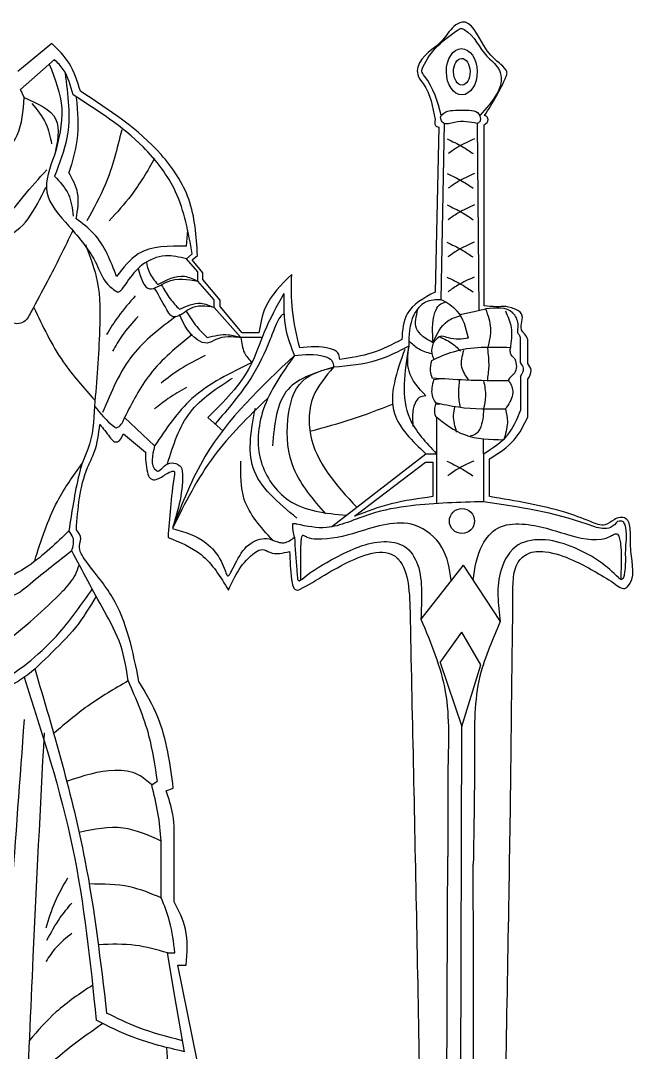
# Model space of a CAD drawing. Header units: millimetres. Extents: x -59 to 46, y -7 to 137.
# Drawn here: x 16.4 to 46.2, y 77.6 to 127.7 of the extents above; entities that cross this region are included whole.
import ezdxf

# ---------------------------------------------------------------- set-up
doc = ezdxf.new("R2010")
doc.units = ezdxf.units.MM

msp = doc.modelspace()

# ---------------------------------------------------------------- linework, layer by layer
at = {"color": 7, "linetype": 'Continuous'}
for p, q in [((17.865, 126.558), (16.224, 125.191)), ((17.995, 125.779), (16.354, 124.328)), ((16.52, 123.929), (16.354, 124.328)), ((36.634, 122.485), (36.46, 114.488)), ((36.76, 114.116), (36.909, 122.676)), ((38.5, 122.676), (38.58, 113.597)), ((38.842, 113.817), (38.842, 122.606)), ((24.401, 116.708), (24.458, 117.497)), ((24.401, 116.099), (24.678, 116.344)), ((24.672, 116.051), (24.934, 116.269)), ((24.955, 115.473), (24.401, 116.099)), ((25.196, 115.421), (24.672, 116.051)), ((24.955, 115.015), (24.955, 115.473)), ((25.196, 115.094), (25.196, 115.421)), ((25.749, 114.116), (24.955, 115.015)), ((26.037, 114.085), (25.196, 115.094)), ((25.749, 113.739), (25.749, 114.116)), ((27.038, 112.281), (25.749, 113.739)), ((26.037, 113.786), (26.037, 114.085)), ((27.098, 112.513), (26.037, 113.786)), ((28.101, 112.281), (27.038, 112.281)), ((27.911, 112.513), (27.098, 112.513)), ((40.606, 111.059), (40.606, 112.281)), ((40.96, 111.022), (40.96, 112.178)), ((36.76, 110.276), (36.387, 110.221)), ((40.606, 110.393), (40.606, 108.742)), ((40.96, 108.425), (40.96, 110.251)), ((36.7, 109.041), (36.471, 109.041)), ((21.398, 108.401), (22.855, 107.016)), ((25.438, 108.401), (26.184, 107.734)), ((36.532, 108.372), (36.532, 104.227)), ((21.336, 107.609), (22.403, 106.715)), ((38.812, 106.638), (38.812, 107.383)), ((31.442, 103.098), (36.003, 106.638)), ((32.556, 103.608), (35.995, 106.232)), ((35.995, 106.232), (36.347, 106.232)), ((36.003, 106.638), (36.532, 106.638)), ((36.347, 106.232), (36.347, 104.553)), ((38.812, 106.638), (38.812, 104.309)), ((39.098, 104.553), (39.098, 106.385)), ((37.823, 101.234), (35.772, 98.6)), ((37.823, 101.234), (39.623, 98.484)), ((36.7, 96.505), (37.762, 97.975)), ((38.684, 96.389), (37.762, 97.975)), ((36.7, 96.505), (37.762, 93.391)), ((37.762, 93.391), (38.684, 96.389)), ((37.58, 35.892), (37.762, 93.391)), ((22.715, 90.558), (22.97, 90.736)), ((23.411, 90.272), (23.759, 90.407)), ((23.176, 85.072), (23.176, 87.829)), ((23.803, 84.883), (23.803, 87.598)), ((23.477, 82.4), (23.834, 82.4)), ((24.917, 77.181), (23.974, 81.811)), ((23.974, 81.811), (24.386, 81.811)), ((23.716, 74.033), (23.44, 77.794))]:
    msp.add_line(p, q, dxfattribs=at)
at = {"color": 7, "linetype": 'Continuous', "flags": 128}
for points in [[(37.659, 113.39), (38.357, 113.547), (38.906, 113.67)], [(24.296, 77.604), (23.837, 80.289), (23.477, 82.4)]]:
    msp.add_lwpolyline(points, dxfattribs=at)
at = {"color": 7, "linetype": 'Continuous'}
msp.add_circle((37.762, 103.369), 0.609, dxfattribs=at)
for major_axis, ratio in [((-0.011, 1.123), 0.666325), ((-0.011, 0.648), 0.620334)]:
    msp.add_ellipse((37.753, 125.183), major_axis=major_axis, ratio=ratio, dxfattribs=at)
for points, knots in [([(38.861, 123.064), (39.242, 123.668), (39.649, 124.314), (39.97, 125.114), (39.859, 125.373), (39.378, 125.738), (38.725, 126.436), (38.139, 127.871), (37.212, 127.317), (36.747, 126.416), (35.626, 125.928), (35.576, 124.98), (36.203, 124.266), (36.348, 123.478), (36.46, 122.864)], [0, 0, 0, 0, 0.189872, 0.203309, 0.216736, 0.259376, 0.357284, 0.493163, 0.532434, 0.606991, 0.763117, 0.794135, 0.839523, 1, 1, 1, 1]), ([(36.76, 123.068), (36.58, 123.725), (36.376, 124.468), (35.768, 125.188), (36.2, 126.17), (36.876, 126.767), (37.723, 127.315), (38.374, 126.972), (38.681, 126.082), (39.452, 125.534), (39.917, 124.493), (39.242, 123.744), (38.625, 123.058)], [0, 0, 0, 0, 0.1995763, 0.2256081, 0.2454002, 0.4855575, 0.4999457, 0.5152348, 0.678888, 0.7569911, 0.7775866, 1, 1, 1, 1]), ([(19.255, 124.241), (19.108, 124.718), (18.834, 125.608), (18.171, 126.257), (17.865, 126.558)], [0, 0, 0, 0, 0.537117, 1, 1, 1, 1]), ([(18.899, 124.057), (18.783, 124.496), (18.612, 125.148), (18.147, 125.623), (17.995, 125.779)], [0, 0, 0, 0, 0.672598, 1, 1, 1, 1]), ([(17.738, 125.551), (18.02, 124.839), (18.592, 123.394), (18.195, 121.889), (17.994, 121.126)], [0, 0, 0, 0, 0.4925354, 1, 1, 1, 1]), ([(18.508, 125.128), (18.649, 124.059), (18.876, 122.331), (18.237, 120.728), (17.994, 120.118)], [0, 0, 0, 0, 0.618838, 1, 1, 1, 1]), ([(24.934, 116.269), (24.874, 117.2), (24.759, 118.996), (22.773, 121.945), (20.654, 123.327), (19.255, 124.241)], [0, 0, 0, 0, 0.267645, 0.516099, 1, 1, 1, 1]), ([(14.559, 120.417), (15.211, 120.921), (16.383, 121.825), (16.478, 123.283), (16.52, 123.929)], [0, 0, 0, 0, 0.556715, 1, 1, 1, 1]), ([(16.52, 123.929), (17.174, 123.644), (18.435, 123.094), (18.137, 121.765), (17.994, 121.126)], [0, 0, 0, 0, 0.518545, 1, 1, 1, 1]), ([(19.051, 123.929), (19.112, 123.23), (19.219, 121.994), (18.854, 120.812), (18.695, 120.298)], [0, 0, 0, 0, 0.565209, 1, 1, 1, 1]), ([(24.678, 116.344), (24.491, 117.382), (24.143, 119.313), (22.048, 122.053), (20.094, 123.296), (18.899, 124.057)], [0, 0, 0, 0, 0.311192, 0.578518, 1, 1, 1, 1]), ([(16.896, 123.642), (17.153, 123.334), (17.635, 122.755), (17.784, 122.019), (17.853, 121.676)], [0, 0, 0, 0, 0.533539, 1, 1, 1, 1]), ([(38.5, 122.676), (38.55, 122.696), (38.648, 122.736), (38.669, 122.934), (38.53, 123.362), (37.666, 123.288), (36.974, 123.338), (36.717, 123.013), (36.727, 122.86), (36.899, 122.569), (37.627, 122.843), (38.152, 122.742), (38.5, 122.676)], [0, 0, 0, 0, 0.033427, 0.065953, 0.120219, 0.316304, 0.532347, 0.555265, 0.579553, 0.630344, 0.755151, 1, 1, 1, 1]), ([(36.46, 122.864), (36.44, 122.755), (36.408, 122.574), (36.569, 122.511), (36.634, 122.485)], [0, 0, 0, 0, 0.602913, 1, 1, 1, 1]), ([(38.842, 122.606), (38.941, 122.683), (39.075, 122.788), (38.998, 122.997), (38.912, 123.039), (38.861, 123.064)], [0, 0, 0, 0, 0.537182, 0.725278, 1, 1, 1, 1]), ([(21.256, 122.355), (21.034, 121.452), (20.654, 119.911), (19.889, 118.523), (19.572, 117.949)], [0, 0, 0, 0, 0.58593, 1, 1, 1, 1]), ([(37.046, 121.921), (37.294, 121.803), (37.732, 121.594), (38.135, 121.325), (38.31, 121.209)], [0, 0, 0, 0, 0.5666893, 1, 1, 1, 1]), ([(38.366, 121.921), (38.094, 121.799), (37.649, 121.6), (37.253, 121.318), (37.099, 121.209)], [0, 0, 0, 0, 0.6120396, 1, 1, 1, 1]), ([(17.994, 121.126), (17.758, 120.511), (17.268, 119.232), (18.818, 117.58), (19.932, 116.255), (20.398, 114.931), (20.882, 114.596), (21.049, 114.481)], [0, 0, 0, 0, 0.233993, 0.487041, 0.777299, 0.923363, 1, 1, 1, 1]), ([(22.855, 120.972), (22.497, 120.356), (21.865, 119.272), (21.017, 118.348), (20.65, 117.949)], [0, 0, 0, 0, 0.567653, 1, 1, 1, 1]), ([(8.858, 120.258), (10.399, 119.515), (12.393, 118.554), (15.449, 117.726), (16.511, 119.222), (17.244, 120.005), (17.629, 120.417)], [0, 0, 0, 0, 0.52266, 0.676361, 0.829549, 1, 1, 1, 1]), ([(19.051, 118.048), (19.122, 118.47), (19.256, 119.263), (18.874, 119.968), (18.695, 120.298)], [0, 0, 0, 0, 0.531063, 1, 1, 1, 1]), ([(37.045, 120.241), (37.293, 120.123), (37.731, 119.914), (38.134, 119.645), (38.309, 119.528)], [0, 0, 0, 0, 0.56669, 1, 1, 1, 1]), ([(38.366, 120.241), (38.093, 120.119), (37.649, 119.92), (37.252, 119.638), (37.098, 119.528)], [0, 0, 0, 0, 0.612039, 1, 1, 1, 1]), ([(17.994, 120.118), (18.256, 119.837), (18.769, 119.288), (18.856, 118.543), (18.899, 118.179)], [0, 0, 0, 0, 0.510894, 1, 1, 1, 1]), ([(9.082, 119.551), (10.5, 118.989), (12.376, 118.247), (14.415, 117.119), (16.362, 117.096), (17.04, 118.485), (17.575, 119.581)], [0, 0, 0, 0, 0.45436, 0.600658, 0.685133, 1, 1, 1, 1]), ([(37.047, 118.714), (37.296, 118.596), (37.733, 118.387), (38.137, 118.118), (38.311, 118.001)], [0, 0, 0, 0, 0.566692, 1, 1, 1, 1]), ([(38.368, 118.714), (38.096, 118.592), (37.651, 118.393), (37.254, 118.111), (37.1, 118.001)], [0, 0, 0, 0, 0.6120375, 1, 1, 1, 1]), ([(21.007, 115.241), (20.72, 115.996), (20.295, 117.114), (19.356, 117.819), (19.051, 118.048)], [0, 0, 0, 0, 0.675444, 1, 1, 1, 1]), ([(18.899, 117.497), (18.484, 116.65), (17.82, 115.296), (17.032, 113.846), (16.577, 112.983), (15.977, 112.904), (15.53, 113.33), (14.675, 113.987), (12.547, 115.742), (10.311, 116.845), (8.656, 117.661)], [0, 0, 0, 0, 0.195975, 0.313126, 0.358521, 0.384153, 0.426987, 0.4792, 0.614543, 1, 1, 1, 1]), ([(19.496, 116.797), (19.722, 116.206), (20.231, 114.878), (20.201, 112.188), (20.039, 110.179), (19.939, 108.948)], [0, 0, 0, 0, 0.236917, 0.532401, 1, 1, 1, 1]), ([(24.401, 116.708), (23.55, 116.721), (22.152, 116.743), (21.329, 115.663), (21.007, 115.241)], [0, 0, 0, 0, 0.608864, 1, 1, 1, 1]), ([(37.03, 116.905), (37.278, 116.787), (37.716, 116.578), (38.119, 116.309), (38.294, 116.193)], [0, 0, 0, 0, 0.5666954, 1, 1, 1, 1]), ([(38.351, 116.905), (38.078, 116.783), (37.633, 116.584), (37.237, 116.302), (37.083, 116.193)], [0, 0, 0, 0, 0.612041, 1, 1, 1, 1]), ([(24.401, 116.099), (24.06, 116.181), (23.318, 116.358), (22.201, 115.899), (21.636, 115.169), (21.321, 114.699), (21.187, 114.533), (21.11, 114.471), (21.068, 114.477), (21.049, 114.481)], [0, 0, 0, 0, 0.255591, 0.554726, 0.825333, 0.930963, 0.970401, 0.985725, 1, 1, 1, 1]), ([(22.454, 115.943), (22.492, 115.766), (22.579, 115.358), (22.853, 115.039), (23.009, 114.858)], [0, 0, 0, 0, 0.432102, 1, 1, 1, 1]), ([(22.05, 115.634), (22.193, 115.158), (22.449, 114.305), (23.664, 115.249), (24.459, 115.105), (24.955, 115.015)], [0, 0, 0, 0, 0.322613, 0.577573, 1, 1, 1, 1]), ([(23.009, 114.858), (23.44, 115.081), (24.095, 115.42), (24.735, 115.119), (24.955, 115.015)], [0, 0, 0, 0, 0.657582, 1, 1, 1, 1]), ([(29.502, 115.338), (28.998, 114.847), (28.178, 114.05), (27.985, 112.94), (27.911, 112.513)], [0, 0, 0, 0, 0.615261, 1, 1, 1, 1]), ([(29.892, 111.783), (29.747, 112.386), (29.466, 113.555), (29.49, 114.757), (29.502, 115.338)], [0, 0, 0, 0, 0.51627, 1, 1, 1, 1]), ([(37.034, 115.212), (37.282, 115.093), (37.72, 114.885), (38.123, 114.616), (38.298, 114.499)], [0, 0, 0, 0, 0.566691, 1, 1, 1, 1]), ([(38.354, 115.212), (38.082, 115.09), (37.637, 114.89), (37.24, 114.608), (37.087, 114.499)], [0, 0, 0, 0, 0.612038, 1, 1, 1, 1]), ([(23.176, 114.84), (23.312, 114.606), (23.561, 114.179), (23.899, 113.817), (24.053, 113.653)], [0, 0, 0, 0, 0.545164, 1, 1, 1, 1]), ([(21.914, 114.297), (21.629, 113.975), (21.111, 113.391), (20.706, 112.725), (20.523, 112.426)], [0, 0, 0, 0, 0.550708, 1, 1, 1, 1]), ([(25.749, 113.739), (25.333, 113.801), (24.619, 113.908), (24.074, 113.248), (23.649, 113.301), (23.322, 113.826), (23.072, 114.279), (22.855, 114.673)], [0, 0, 0, 0, 0.313628, 0.537984, 0.576299, 0.631561, 1, 1, 1, 1]), ([(29.118, 114.409), (28.779, 113.799), (28.149, 112.668), (27.434, 110.372), (26.219, 109.173), (25.438, 108.401)], [0, 0, 0, 0, 0.2945866, 0.5463868, 1, 1, 1, 1]), ([(29.118, 114.409), (29.109, 113.82), (29.092, 112.782), (29.471, 111.82), (29.635, 111.403)], [0, 0, 0, 0, 0.567077, 1, 1, 1, 1]), ([(36.46, 114.488), (35.911, 114.194), (34.954, 113.684), (34.875, 112.627), (34.842, 112.178)], [0, 0, 0, 0, 0.574372, 1, 1, 1, 1]), ([(16.991, 113.739), (17.423, 112.83), (18.204, 111.184), (19.42, 109.832), (19.964, 109.227)], [0, 0, 0, 0, 0.552524, 1, 1, 1, 1]), ([(24.053, 113.653), (24.398, 113.811), (24.967, 114.072), (25.529, 113.833), (25.749, 113.739)], [0, 0, 0, 0, 0.607488, 1, 1, 1, 1]), ([(36.76, 114.116), (36.489, 114.108), (35.93, 114.091), (35.197, 113.188), (35.185, 112.38), (35.178, 111.855)], [0, 0, 0, 0, 0.247157, 0.511046, 1, 1, 1, 1]), ([(36.364, 112.022), (36.333, 112.509), (36.294, 113.142), (36.609, 113.895), (36.872, 113.975), (36.991, 114.011)], [0, 0, 0, 0, 0.649972, 0.842714, 1, 1, 1, 1]), ([(38.083, 112.243), (37.961, 112.728), (37.758, 113.541), (37.046, 113.951), (36.76, 114.116)], [0, 0, 0, 0, 0.597675, 1, 1, 1, 1]), ([(39.888, 113.786), (39.735, 113.78), (39.386, 113.766), (39.038, 113.799), (38.842, 113.817)], [0, 0, 0, 0, 0.436243, 1, 1, 1, 1]), ([(40.606, 112.281), (40.588, 112.331), (40.562, 112.404), (40.459, 112.475), (40.472, 112.68), (40.523, 113.013), (40.141, 113.799), (39.414, 113.723), (38.906, 113.67)], [0, 0, 0, 0, 0.0585243, 0.0867044, 0.1337157, 0.2688815, 0.4894001, 1, 1, 1, 1]), ([(40.96, 112.178), (40.913, 112.28), (40.846, 112.426), (40.522, 112.709), (40.937, 113.522), (40.258, 113.693), (39.888, 113.786)], [0, 0, 0, 0, 0.155176, 0.222223, 0.575189, 1, 1, 1, 1]), ([(23.887, 113.305), (23.129, 112.732), (21.512, 111.51), (20.742, 109.63), (20.332, 108.631)], [0, 0, 0, 0, 0.468786, 1, 1, 1, 1]), ([(22.05, 113.305), (21.78, 113.004), (21.312, 112.484), (20.962, 111.878), (20.814, 111.623)], [0, 0, 0, 0, 0.578493, 1, 1, 1, 1]), ([(27.038, 112.281), (26.621, 112.316), (26.048, 112.363), (25.403, 111.926), (24.568, 112.298), (24.275, 112.92), (24.053, 113.39)], [0, 0, 0, 0, 0.330801, 0.455293, 0.587789, 1, 1, 1, 1]), ([(24.365, 113.574), (24.533, 113.311), (24.832, 112.843), (25.226, 112.452), (25.398, 112.281)], [0, 0, 0, 0, 0.562467, 1, 1, 1, 1]), ([(29.116, 113.39), (29.09, 113.39), (29.031, 113.39), (28.915, 113.267), (28.712, 112.878), (28.343, 111.825), (27.481, 110.06), (26.408, 108.808), (25.79, 108.086)], [0, 0, 0, 0, 0.011674, 0.027009, 0.07465, 0.222431, 0.551869, 1, 1, 1, 1]), ([(36.364, 112.022), (36.015, 112.223), (35.362, 112.599), (35.542, 113.318), (35.626, 113.653)], [0, 0, 0, 0, 0.534448, 1, 1, 1, 1]), ([(36.364, 112.022), (36.544, 112.432), (36.824, 113.067), (37.463, 113.271), (37.688, 113.343)], [0, 0, 0, 0, 0.647321, 1, 1, 1, 1]), ([(38.906, 113.67), (39.019, 113.357), (39.245, 112.728), (39.082, 112.08), (39, 111.754)], [0, 0, 0, 0, 0.497505, 1, 1, 1, 1]), ([(39.87, 113.572), (39.985, 113.306), (40.24, 112.714), (40.151, 112.072), (40.101, 111.719)], [0, 0, 0, 0, 0.44979, 1, 1, 1, 1]), ([(24.678, 112.426), (23.94, 111.825), (22.567, 110.706), (21.768, 109.13), (21.398, 108.401)], [0, 0, 0, 0, 0.537531, 1, 1, 1, 1]), ([(25.398, 112.281), (25.744, 112.364), (26.296, 112.497), (26.836, 112.34), (27.038, 112.281)], [0, 0, 0, 0, 0.625626, 1, 1, 1, 1]), ([(27.038, 112.281), (27.069, 112.021), (27.123, 111.555), (27.439, 111.211), (27.578, 111.059)], [0, 0, 0, 0, 0.556968, 1, 1, 1, 1]), ([(38.083, 112.243), (37.758, 112.2), (37.323, 112.143), (36.708, 112.424), (36.495, 112.175), (36.364, 112.022)], [0, 0, 0, 0, 0.532633, 0.712898, 1, 1, 1, 1]), ([(36.618, 112.341), (36.832, 112.246), (37.23, 112.071), (37.544, 111.772), (37.688, 111.635)], [0, 0, 0, 0, 0.540573, 1, 1, 1, 1]), ([(31.844, 111.211), (31.825, 111.329), (31.781, 111.591), (31.01, 111.898), (30.383, 111.833), (29.892, 111.783)], [0, 0, 0, 0, 0.1505385, 0.3346695, 1, 1, 1, 1]), ([(35.178, 111.855), (34.677, 111.598), (33.536, 111.012), (32.255, 110.9), (31.538, 110.838)], [0, 0, 0, 0, 0.43975, 1, 1, 1, 1]), ([(34.842, 112.178), (34.374, 111.938), (33.428, 111.452), (32.376, 111.292), (31.844, 111.211)], [0, 0, 0, 0, 0.494496, 1, 1, 1, 1]), ([(35.178, 111.855), (34.979, 110.609), (34.659, 108.602), (36.017, 107.177), (36.532, 106.638)], [0, 0, 0, 0, 0.621225, 1, 1, 1, 1]), ([(36.003, 109.449), (35.662, 109.823), (35.034, 110.514), (35.133, 111.434), (35.178, 111.855)], [0, 0, 0, 0, 0.542376, 1, 1, 1, 1]), ([(36.299, 111.487), (36.074, 111.548), (35.651, 111.662), (35.339, 111.967), (35.194, 112.109)], [0, 0, 0, 0, 0.53354, 1, 1, 1, 1]), ([(36.364, 112.022), (36.317, 111.849), (36.244, 111.581), (36.349, 111.329), (36.387, 111.24)], [0, 0, 0, 0, 0.642951, 1, 1, 1, 1]), ([(40.109, 111.784), (39.16, 111.812), (37.826, 111.851), (36.627, 111.31), (36.281, 111.154)], [0, 0, 0, 0, 0.711564, 1, 1, 1, 1]), ([(39, 111.754), (39.033, 111.462), (39.094, 110.935), (39.016, 110.412), (38.982, 110.179)], [0, 0, 0, 0, 0.555058, 1, 1, 1, 1]), ([(40.329, 111.24), (40.242, 111.325), (40.105, 111.461), (40.102, 111.649), (40.101, 111.719)], [0, 0, 0, 0, 0.630653, 1, 1, 1, 1]), ([(25.298, 111.403), (24.887, 111.196), (24.137, 110.817), (23.475, 110.301), (23.176, 110.067)], [0, 0, 0, 0, 0.547917, 1, 1, 1, 1]), ([(29.635, 111.403), (28.022, 109.884), (25.457, 107.469), (24.187, 104.214), (23.716, 103.006)], [0, 0, 0, 0, 0.628985, 1, 1, 1, 1]), ([(29.635, 111.403), (29.041, 110.568), (27.957, 109.044), (27.704, 106.269), (29.337, 103.93), (31.145, 103.75), (32.154, 103.65)], [0, 0, 0, 0, 0.282607, 0.516146, 0.730013, 1, 1, 1, 1]), ([(29.635, 111.403), (30.119, 111.457), (30.735, 111.526), (31.493, 111.215), (31.524, 110.955), (31.538, 110.838)], [0, 0, 0, 0, 0.667326, 0.84909, 1, 1, 1, 1]), ([(34.983, 111.702), (34.592, 110.608), (33.895, 108.654), (35.359, 107.254), (36.003, 106.638)], [0, 0, 0, 0, 0.560074, 1, 1, 1, 1]), ([(37.833, 111.655), (37.762, 111.375), (37.629, 110.849), (37.938, 110.409), (38.083, 110.203)], [0, 0, 0, 0, 0.532399, 1, 1, 1, 1]), ([(40.329, 111.24), (40.363, 111.118), (40.431, 110.876), (40.349, 110.487), (39.947, 110.268), (40.193, 109.96), (40.306, 109.432), (40.027, 109.033), (39.87, 108.807)], [0, 0, 0, 0, 0.140497, 0.279839, 0.445063, 0.471628, 0.701189, 1, 1, 1, 1]), ([(27.578, 111.059), (26.535, 110.56), (24.592, 109.631), (23.405, 107.843), (22.855, 107.016)], [0, 0, 0, 0, 0.537283, 1, 1, 1, 1]), ([(31.538, 110.838), (30.68, 110.58), (28.828, 110.022), (28.661, 108.066), (28.57, 107.016)], [0, 0, 0, 0, 0.463364, 1, 1, 1, 1]), ([(31.166, 103.72), (30.556, 104.414), (29.401, 105.729), (29.164, 108.138), (29.729, 110.346), (30.978, 110.685), (31.538, 110.838)], [0, 0, 0, 0, 0.307897, 0.583188, 0.813052, 1, 1, 1, 1]), ([(31.538, 110.838), (31.146, 110.385), (30.349, 109.463), (30.239, 106.666), (31.664, 105.119), (32.657, 104.041)], [0, 0, 0, 0, 0.22599, 0.460686, 1, 1, 1, 1]), ([(36.281, 111.154), (36.241, 110.987), (36.173, 110.699), (36.278, 110.425), (36.322, 110.31)], [0, 0, 0, 0, 0.580207, 1, 1, 1, 1]), ([(40.606, 110.393), (40.687, 110.525), (40.83, 110.757), (40.673, 110.969), (40.606, 111.059)], [0, 0, 0, 0, 0.572611, 1, 1, 1, 1]), ([(40.96, 110.251), (41.044, 110.399), (41.195, 110.663), (41.032, 110.912), (40.96, 111.022)], [0, 0, 0, 0, 0.558352, 1, 1, 1, 1]), ([(23.477, 106.16), (23.761, 107.058), (24.319, 108.823), (25.873, 109.821), (26.636, 110.31)], [0, 0, 0, 0, 0.509503, 1, 1, 1, 1]), ([(36.387, 110.221), (36.321, 109.965), (36.22, 109.573), (36.407, 109.226), (36.471, 109.106)], [0, 0, 0, 0, 0.653982, 1, 1, 1, 1]), ([(40.035, 110.177), (39.338, 110.178), (38.098, 110.18), (36.862, 110.271), (36.322, 110.31)], [0, 0, 0, 0, 0.562766, 1, 1, 1, 1]), ([(37.688, 108.881), (37.649, 109.107), (37.572, 109.552), (37.63, 110), (37.659, 110.221)], [0, 0, 0, 0, 0.506904, 1, 1, 1, 1]), ([(24.401, 109.86), (24.101, 109.686), (23.561, 109.374), (23.072, 108.988), (22.855, 108.817)], [0, 0, 0, 0, 0.5567514, 1, 1, 1, 1]), ([(38.812, 110.182), (38.861, 109.929), (38.949, 109.472), (38.846, 109.019), (38.801, 108.817)], [0, 0, 0, 0, 0.553963, 1, 1, 1, 1]), ([(28.323, 109.317), (27.405, 108.431), (25.504, 106.596), (24.325, 104.23), (23.716, 103.006)], [0, 0, 0, 0, 0.483015, 1, 1, 1, 1]), ([(36.003, 109.449), (35.891, 109.434), (35.659, 109.403), (35.319, 108.844), (35.356, 108.343), (35.384, 107.959)], [0, 0, 0, 0, 0.179356, 0.37136, 1, 1, 1, 1]), ([(19.939, 108.948), (19.9, 108.232), (19.848, 107.279), (19.343, 106.247), (19.002, 104.924), (18.833, 103.808), (18.695, 102.89)], [0, 0, 0, 0, 0.340907, 0.453923, 0.55131, 1, 1, 1, 1]), ([(19.939, 108.948), (20.221, 108.592), (20.521, 108.212), (20.98, 107.884), (21.236, 107.992), (21.323, 108.212), (21.398, 108.401)], [0, 0, 0, 0, 0.646816, 0.689239, 0.730894, 1, 1, 1, 1]), ([(29.757, 103.507), (28.85, 104.255), (27.134, 105.671), (27.545, 107.836), (27.739, 108.857)], [0, 0, 0, 0, 0.528208, 1, 1, 1, 1]), ([(30.39, 107.734), (31.083, 107.919), (32.44, 108.281), (33.747, 108.792), (34.387, 109.041)], [0, 0, 0, 0, 0.511141, 1, 1, 1, 1]), ([(36.471, 109.041), (36.45, 108.957), (36.4, 108.763), (36.445, 108.567), (36.471, 108.455)], [0, 0, 0, 0, 0.429937, 1, 1, 1, 1]), ([(39.87, 108.807), (39.105, 108.796), (37.959, 108.78), (36.843, 109.025), (36.471, 109.106)], [0, 0, 0, 0, 0.6673289, 1, 1, 1, 1]), ([(37.501, 107.691), (37.426, 107.961), (37.312, 108.366), (37.386, 108.776), (37.41, 108.912)], [0, 0, 0, 0, 0.667714, 1, 1, 1, 1]), ([(38.812, 108.816), (38.794, 108.478), (38.77, 108.032), (38.454, 107.552), (38.251, 107.512), (38.155, 107.493)], [0, 0, 0, 0, 0.626192, 0.824839, 1, 1, 1, 1]), ([(38.812, 106.638), (39.237, 106.902), (40.06, 107.414), (40.428, 108.309), (40.606, 108.742)], [0, 0, 0, 0, 0.51625, 1, 1, 1, 1]), ([(39.87, 108.807), (39.919, 108.585), (40.029, 108.084), (39.873, 107.593), (39.786, 107.319)], [0, 0, 0, 0, 0.442986, 1, 1, 1, 1]), ([(36.471, 108.455), (36.921, 108.105), (37.891, 107.351), (39.125, 107.33), (39.786, 107.319)], [0, 0, 0, 0, 0.463911, 1, 1, 1, 1]), ([(39.098, 106.385), (39.537, 106.662), (40.347, 107.174), (40.767, 108.032), (40.96, 108.425)], [0, 0, 0, 0, 0.541465, 1, 1, 1, 1]), ([(19.056, 102.943), (19.132, 103.983), (19.228, 105.301), (20.048, 106.87), (20.14, 107.599), (20.197, 108.056)], [0, 0, 0, 0, 0.58467, 0.740357, 1, 1, 1, 1]), ([(20.197, 108.056), (20.357, 107.858), (20.575, 107.586), (20.807, 107.276), (20.955, 107.196), (21.191, 107.242), (21.27, 107.442), (21.336, 107.609)], [0, 0, 0, 0, 0.4432328, 0.6068483, 0.6664362, 0.7223317, 1, 1, 1, 1]), ([(22.403, 106.715), (22.411, 106.391), (22.423, 105.958), (22.578, 105.46), (22.778, 105.357), (22.97, 105.4), (23.28, 105.54), (23.524, 105.745), (23.758, 105.805), (23.837, 105.763), (23.638, 104.502), (23.569, 103.517), (23.502, 102.575)], [0, 0, 0, 0, 0.169361, 0.226874, 0.252278, 0.276476, 0.325208, 0.428196, 0.438033, 0.445563, 0.470073, 1, 1, 1, 1]), ([(22.855, 107.016), (22.735, 106.548), (22.61, 106.06), (22.989, 105.781), (23.151, 105.838), (23.303, 106.072), (23.683, 106.246), (23.995, 106.126), (24.171, 105.966), (24.284, 104.882), (23.993, 103.92), (23.716, 103.006)], [0, 0, 0, 0, 0.2144314, 0.2239171, 0.2356051, 0.2979911, 0.3718866, 0.4371067, 0.4661863, 0.4932365, 1, 1, 1, 1]), ([(28.57, 102.45), (28.006, 103.068), (27.003, 104.167), (27.027, 105.638), (27.038, 106.282)], [0, 0, 0, 0, 0.562258, 1, 1, 1, 1]), ([(37.021, 106.282), (37.269, 106.163), (37.707, 105.955), (38.11, 105.686), (38.285, 105.569)], [0, 0, 0, 0, 0.566695, 1, 1, 1, 1]), ([(38.341, 106.282), (38.069, 106.16), (37.624, 105.96), (37.228, 105.678), (37.074, 105.569)], [0, 0, 0, 0, 0.612035, 1, 1, 1, 1]), ([(17.034, 101.438), (17.345, 102.427), (17.877, 104.12), (18.905, 105.561), (19.332, 106.16)], [0, 0, 0, 0, 0.584367, 1, 1, 1, 1]), ([(18.695, 102.89), (18.086, 102.301), (17.147, 101.395), (15.415, 100.365), (14.223, 101.214), (13.007, 102.057), (11.338, 103.153), (8.613, 104.099), (6.444, 104.231), (5.175, 104.309)], [0, 0, 0, 0, 0.173329, 0.26706, 0.356427, 0.433036, 0.569677, 0.748372, 1, 1, 1, 1]), ([(38.812, 104.309), (37.641, 104.278), (35.797, 104.231), (33.568, 103.843), (32.26, 103.302), (31.063, 102.938), (30.235, 103.114), (29.757, 103.216)], [0, 0, 0, 0, 0.381509, 0.600994, 0.729589, 0.84382, 1, 1, 1, 1]), ([(36.347, 104.553), (35.666, 104.461), (34.367, 104.287), (33.141, 103.827), (32.556, 103.608)], [0, 0, 0, 0, 0.523653, 1, 1, 1, 1]), ([(45.318, 103.369), (45.215, 103.246), (45.023, 103.016), (44.442, 102.987), (42.481, 103.749), (40.518, 104.048), (38.812, 104.309)], [0, 0, 0, 0, 0.068102, 0.126603, 0.240695, 1, 1, 1, 1]), ([(45.121, 100.374), (45.337, 100.197), (45.581, 99.996), (46.232, 100.545), (45.873, 101.747), (45.976, 102.733), (45.845, 103.507), (45.412, 103.56), (45.08, 103.424), (44.664, 103.051), (43.797, 103.438), (42.056, 104.069), (40.363, 104.346), (39.098, 104.553)], [0, 0, 0, 0, 0.0600749, 0.0677676, 0.2243908, 0.3201618, 0.3741014, 0.3992078, 0.4267332, 0.4723835, 0.5387718, 0.6553963, 1, 1, 1, 1]), ([(18.836, 101.916), (18.179, 101.407), (17.219, 100.664), (15.866, 99.49), (13.641, 100.49), (11.59, 102.039), (8.172, 103.319), (6.066, 103.351), (4.833, 103.369)], [0, 0, 0, 0, 0.166238, 0.24269, 0.310994, 0.595117, 0.763115, 1, 1, 1, 1]), ([(29.635, 102.586), (29.594, 102.787), (29.549, 103.001), (29.55, 103.23), (29.564, 103.251), (29.635, 103.268), (29.699, 103.241), (29.757, 103.216)], [0, 0, 0, 0, 0.712054, 0.756572, 0.772806, 0.791397, 1, 1, 1, 1]), ([(37.244, 100.491), (37.159, 101.051), (36.987, 102.185), (35.184, 103.66), (32.911, 102.857), (31.251, 102.426), (30.331, 102.515), (30.141, 102.641), (30.051, 102.676), (29.98, 102.632), (29.964, 102.511), (29.934, 102.267), (29.933, 101.58), (29.929, 100.958), (29.927, 100.491)], [0, 0, 0, 0, 0.150155, 0.30411, 0.55661, 0.737701, 0.78031, 0.795451, 0.800491, 0.804835, 0.815894, 0.830946, 0.873043, 1, 1, 1, 1]), ([(38.309, 100.491), (38.389, 101.088), (38.52, 102.054), (39.457, 103.181), (41.143, 103.317), (42.793, 102.675), (44.488, 102.322), (45.114, 102.721), (45.233, 102.757), (45.36, 102.706), (45.415, 102.489), (45.507, 101.94), (45.491, 101.301), (45.47, 100.748), (45.462, 100.587), (45.461, 100.55), (45.46, 100.541), (45.461, 100.539), (45.461, 100.539)], [0, 0, 0, 0, 0.161892, 0.262229, 0.370042, 0.590923, 0.766075, 0.785373, 0.792504, 0.798798, 0.820266, 0.846365, 0.955404, 0.989689, 0.997681, 0.999444, 0.999848, 1, 1, 1, 1]), ([(45.318, 103.369), (45.404, 103.382), (45.567, 103.407), (45.799, 102.855), (45.654, 102.145), (45.705, 101.334), (45.657, 100.845), (45.604, 100.622), (45.536, 100.54), (45.451, 100.523), (45.093, 100.867), (44.468, 101.46), (43.224, 102.111), (41.888, 102.548), (40.329, 102.384), (39.343, 100.668), (39.514, 99.329), (39.623, 98.484)], [0, 0, 0, 0, 0.018106, 0.034438, 0.123741, 0.191836, 0.224204, 0.240332, 0.244735, 0.248486, 0.259292, 0.351315, 0.463689, 0.581587, 0.685885, 0.801763, 1, 1, 1, 1]), ([(18.836, 101.916), (18.897, 102.146), (18.992, 102.505), (18.774, 102.788), (18.695, 102.89)], [0, 0, 0, 0, 0.640183, 1, 1, 1, 1]), ([(22.094, 95.585), (21.801, 97.035), (21.357, 99.226), (19.812, 100.996), (19.103, 102.019), (19.345, 102.566), (19.165, 102.801), (19.056, 102.943)], [0, 0, 0, 0, 0.528234, 0.798762, 0.899706, 0.93943, 1, 1, 1, 1]), ([(23.716, 103.006), (24.295, 102.837), (25.253, 102.557), (26.007, 101.635), (26.245, 101.05), (26.324, 100.806), (26.379, 100.712), (26.428, 100.699), (26.469, 100.744), (26.528, 100.833), (26.65, 101.075), (26.925, 101.609), (27.379, 102.363), (28.312, 102.613), (28.805, 102.331), (29.26, 102.29), (29.48, 102.464), (29.635, 102.586)], [0, 0, 0, 0, 0.223214, 0.369051, 0.431936, 0.461515, 0.467493, 0.471611, 0.478551, 0.487871, 0.513427, 0.579686, 0.718906, 0.832598, 0.899581, 0.928941, 1, 1, 1, 1]), ([(23.502, 102.575), (24.077, 102.342), (25.338, 101.831), (26.045, 100.658), (26.429, 100.018)], [0, 0, 0, 0, 0.455172, 1, 1, 1, 1]), ([(29.635, 102.586), (29.672, 102.049), (29.717, 101.387), (29.768, 100.708), (29.791, 100.506), (29.86, 100.462), (29.933, 100.486), (30.457, 100.951), (31.779, 101.694), (33.448, 102.507), (35.073, 102.262), (35.737, 101.204), (35.822, 99.944), (35.789, 99.056), (35.772, 98.6)], [0, 0, 0, 0, 0.138638, 0.170951, 0.183789, 0.18697, 0.190584, 0.202473, 0.370276, 0.584439, 0.672571, 0.768126, 0.880964, 1, 1, 1, 1]), ([(21.571, 95.604), (21.483, 96.19), (21.302, 97.395), (20.161, 99.433), (19.353, 100.948), (18.836, 101.916)], [0, 0, 0, 0, 0.254323, 0.523346, 1, 1, 1, 1]), ([(26.429, 100.018), (26.755, 100.707), (27.132, 101.505), (28.086, 102.063), (28.612, 101.695), (29.073, 101.811), (29.402, 101.894)], [0, 0, 0, 0, 0.568406, 0.659043, 0.757043, 1, 1, 1, 1]), ([(29.402, 101.894), (29.419, 101.437), (29.442, 100.861), (29.544, 100.254), (29.635, 100.043), (29.786, 100.005), (30.294, 100.229), (31.104, 100.777), (32.355, 101.453), (33.449, 101.91), (34.355, 101.827), (34.985, 101.248), (35.232, 100.06), (35.243, 99.099), (35.249, 98.561)], [0, 0, 0, 0, 0.129922, 0.163801, 0.180083, 0.190631, 0.204398, 0.335504, 0.473022, 0.612885, 0.667545, 0.722539, 0.84468, 1, 1, 1, 1]), ([(37.508, 34.795), (37.622, 35.097), (37.883, 35.791), (38.149, 37.591), (38.63, 41.807), (39.02, 48.731), (39.411, 57.952), (39.688, 67.436), (39.898, 76.618), (40.042, 84.776), (40.149, 91.629), (40.189, 96.42), (40.239, 99.183), (40.222, 100.511), (40.377, 101.339), (40.993, 101.895), (42.006, 101.919), (43.43, 101.406), (44.476, 100.768), (45.121, 100.374)], [0, 0, 0, 0, 0.013437, 0.030871, 0.075616, 0.190807, 0.319954, 0.460989, 0.586809, 0.703302, 0.801589, 0.872791, 0.903477, 0.916619, 0.928624, 0.937173, 0.948976, 0.968564, 1, 1, 1, 1]), ([(15.507, 97.395), (16.504, 98.212), (17.756, 99.236), (18.974, 100.6), (19.138, 101.074), (19.194, 101.234)], [0, 0, 0, 0, 0.721689, 0.906145, 1, 1, 1, 1]), ([(3.421, 100.641), (4.431, 100.549), (6.649, 100.349), (9.426, 98.869), (12.29, 97.345), (14.101, 96.317), (15.475, 95.685), (16.114, 96.028), (17.031, 96.726), (18.459, 98.088), (19.329, 99.348), (19.828, 100.07)], [0, 0, 0, 0, 0.155842, 0.342257, 0.481503, 0.655381, 0.68201, 0.697379, 0.762654, 0.864003, 1, 1, 1, 1]), ([(20.02, 99.72), (19.705, 99.2), (19.063, 98.137), (17.72, 96.841), (16.657, 95.785), (15.553, 95.21), (14.102, 95.679), (12.112, 97.033), (9.284, 98.488), (6.365, 99.839), (4.447, 100.032), (3.556, 100.121)], [0, 0, 0, 0, 0.093609, 0.191091, 0.285714, 0.327698, 0.372851, 0.508321, 0.704116, 0.862649, 1, 1, 1, 1]), ([(35.249, 98.561), (35.355, 93.626), (35.571, 83.574), (35.832, 68.78), (36.125, 56.275), (36.411, 46.798), (36.768, 40.845), (36.976, 36.998), (37.388, 35.294), (37.508, 34.795)], [0, 0, 0, 0, 0.231948, 0.472445, 0.695224, 0.819805, 0.917715, 0.975907, 1, 1, 1, 1]), ([(35.772, 98.6), (36.256, 97.443), (37.248, 95.075), (37.039, 91.468), (37.093, 88.906), (37.072, 87.534), (37.073, 87.175), (37.074, 87.082)], [0, 0, 0, 0, 0.3170529, 0.6489288, 0.9078716, 0.9763261, 1, 1, 1, 1]), ([(39.623, 98.484), (39.445, 98.072), (39.072, 97.206), (38.336, 95.162), (38.397, 91.565), (38.342, 88.534), (38.309, 86.711)], [0, 0, 0, 0, 0.112707, 0.236618, 0.541089, 1, 1, 1, 1]), ([(17.034, 96.206), (17.946, 93.128), (19.572, 87.647), (20.233, 81.971), (20.523, 79.482)], [0, 0, 0, 0, 0.561435, 1, 1, 1, 1]), ([(16.52, 95.785), (17.403, 93.047), (19.152, 87.618), (19.732, 81.943), (20.02, 79.131)], [0, 0, 0, 0, 0.504335, 1, 1, 1, 1]), ([(21.571, 95.604), (20.903, 95.218), (19.634, 94.485), (18.521, 93.532), (17.994, 93.081)], [0, 0, 0, 0, 0.526659, 1, 1, 1, 1]), ([(21.571, 95.604), (21.947, 94.735), (22.623, 93.17), (22.863, 91.485), (22.97, 90.736)], [0, 0, 0, 0, 0.555579, 1, 1, 1, 1]), ([(23.759, 90.407), (23.604, 91.587), (23.363, 93.428), (22.429, 95.016), (22.094, 95.585)], [0, 0, 0, 0, 0.641375, 1, 1, 1, 1]), ([(16.52, 93.726), (16.313, 90.857), (15.936, 85.641), (15.35, 77.794), (14.927, 72.82), (14.704, 70.189)], [0, 0, 0, 0, 0.36551, 0.664509, 1, 1, 1, 1]), ([(17.49, 93.081), (17.303, 89.46), (16.98, 83.238), (16.669, 75.687), (16.483, 71.059), (16.511, 69.031), (16.52, 68.333)], [0, 0, 0, 0, 0.439165, 0.754503, 0.915425, 1, 1, 1, 1]), ([(22.715, 90.558), (22.508, 90.741), (22.009, 91.184), (20.492, 91.365), (19.372, 90.989), (18.62, 90.736)], [0, 0, 0, 0, 0.187843, 0.45401, 1, 1, 1, 1]), ([(23.176, 87.829), (23.133, 88.286), (23.048, 89.207), (22.826, 90.106), (22.715, 90.558)], [0, 0, 0, 0, 0.4967559, 1, 1, 1, 1]), ([(23.803, 87.598), (23.811, 88.11), (23.826, 89.024), (23.538, 89.891), (23.411, 90.272)], [0, 0, 0, 0, 0.559205, 1, 1, 1, 1]), ([(23.176, 87.829), (22.567, 88.104), (21.291, 88.682), (19.914, 88.402), (19.194, 88.255)], [0, 0, 0, 0, 0.47671, 1, 1, 1, 1]), ([(37.58, 35.892), (37.493, 36.694), (37.269, 38.778), (37.206, 42.511), (37.097, 47.529), (37.043, 54.358), (37.009, 63.296), (37.02, 74.538), (37.055, 82.684), (37.074, 87.082)], [0, 0, 0, 0, 0.047269, 0.1227, 0.218584, 0.341405, 0.522748, 0.742278, 1, 1, 1, 1]), ([(37.58, 35.892), (37.681, 36.689), (37.943, 38.756), (38.026, 42.468), (38.166, 47.45), (38.248, 54.229), (38.312, 63.102), (38.334, 74.26), (38.318, 82.345), (38.309, 86.711)], [0, 0, 0, 0, 0.047409, 0.122884, 0.218782, 0.341592, 0.522898, 0.742366, 1, 1, 1, 1]), ([(18.62, 86.023), (18.401, 85.643), (17.959, 84.877), (17.704, 84.031), (17.575, 83.604)], [0, 0, 0, 0, 0.496286, 1, 1, 1, 1]), ([(23.176, 85.072), (22.674, 85.282), (21.559, 85.746), (20.349, 85.747), (19.684, 85.747)], [0, 0, 0, 0, 0.450566, 1, 1, 1, 1]), ([(17.629, 83.018), (17.832, 83.392), (18.178, 84.032), (18.643, 84.59), (18.836, 84.821)], [0, 0, 0, 0, 0.585531, 1, 1, 1, 1]), ([(23.834, 82.4), (23.775, 82.916), (23.67, 83.837), (23.326, 84.696), (23.176, 85.072)], [0, 0, 0, 0, 0.561213, 1, 1, 1, 1]), ([(24.386, 81.811), (24.43, 82.406), (24.511, 83.488), (24.023, 84.45), (23.803, 84.883)], [0, 0, 0, 0, 0.550193, 1, 1, 1, 1]), ([(18.836, 83.342), (18.566, 83.127), (18.077, 82.735), (17.731, 82.214), (17.575, 81.979)], [0, 0, 0, 0, 0.5503257, 1, 1, 1, 1]), ([(23.477, 82.4), (22.965, 82.549), (21.878, 82.865), (20.746, 82.82), (20.148, 82.796)], [0, 0, 0, 0, 0.471009, 1, 1, 1, 1]), ([(19.85, 80.838), (19.237, 80.429), (18.09, 79.663), (17.187, 78.623), (16.766, 78.138)], [0, 0, 0, 0, 0.53398, 1, 1, 1, 1]), ([(24.205, 78.138), (23.476, 78.327), (22.204, 78.656), (21.026, 79.235), (20.523, 79.482)], [0, 0, 0, 0, 0.573065, 1, 1, 1, 1]), ([(20.332, 78.964), (19.623, 78.466), (18.327, 77.554), (17.19, 76.451), (16.676, 75.952)], [0, 0, 0, 0, 0.54735, 1, 1, 1, 1]), ([(24.296, 77.604), (23.456, 77.801), (21.971, 78.15), (20.611, 78.834), (20.02, 79.131)], [0, 0, 0, 0, 0.565833, 1, 1, 1, 1])]:
    msp.add_open_spline(points, degree=3, knots=knots, dxfattribs=at)

doc.saveas('drawing.dxf')
